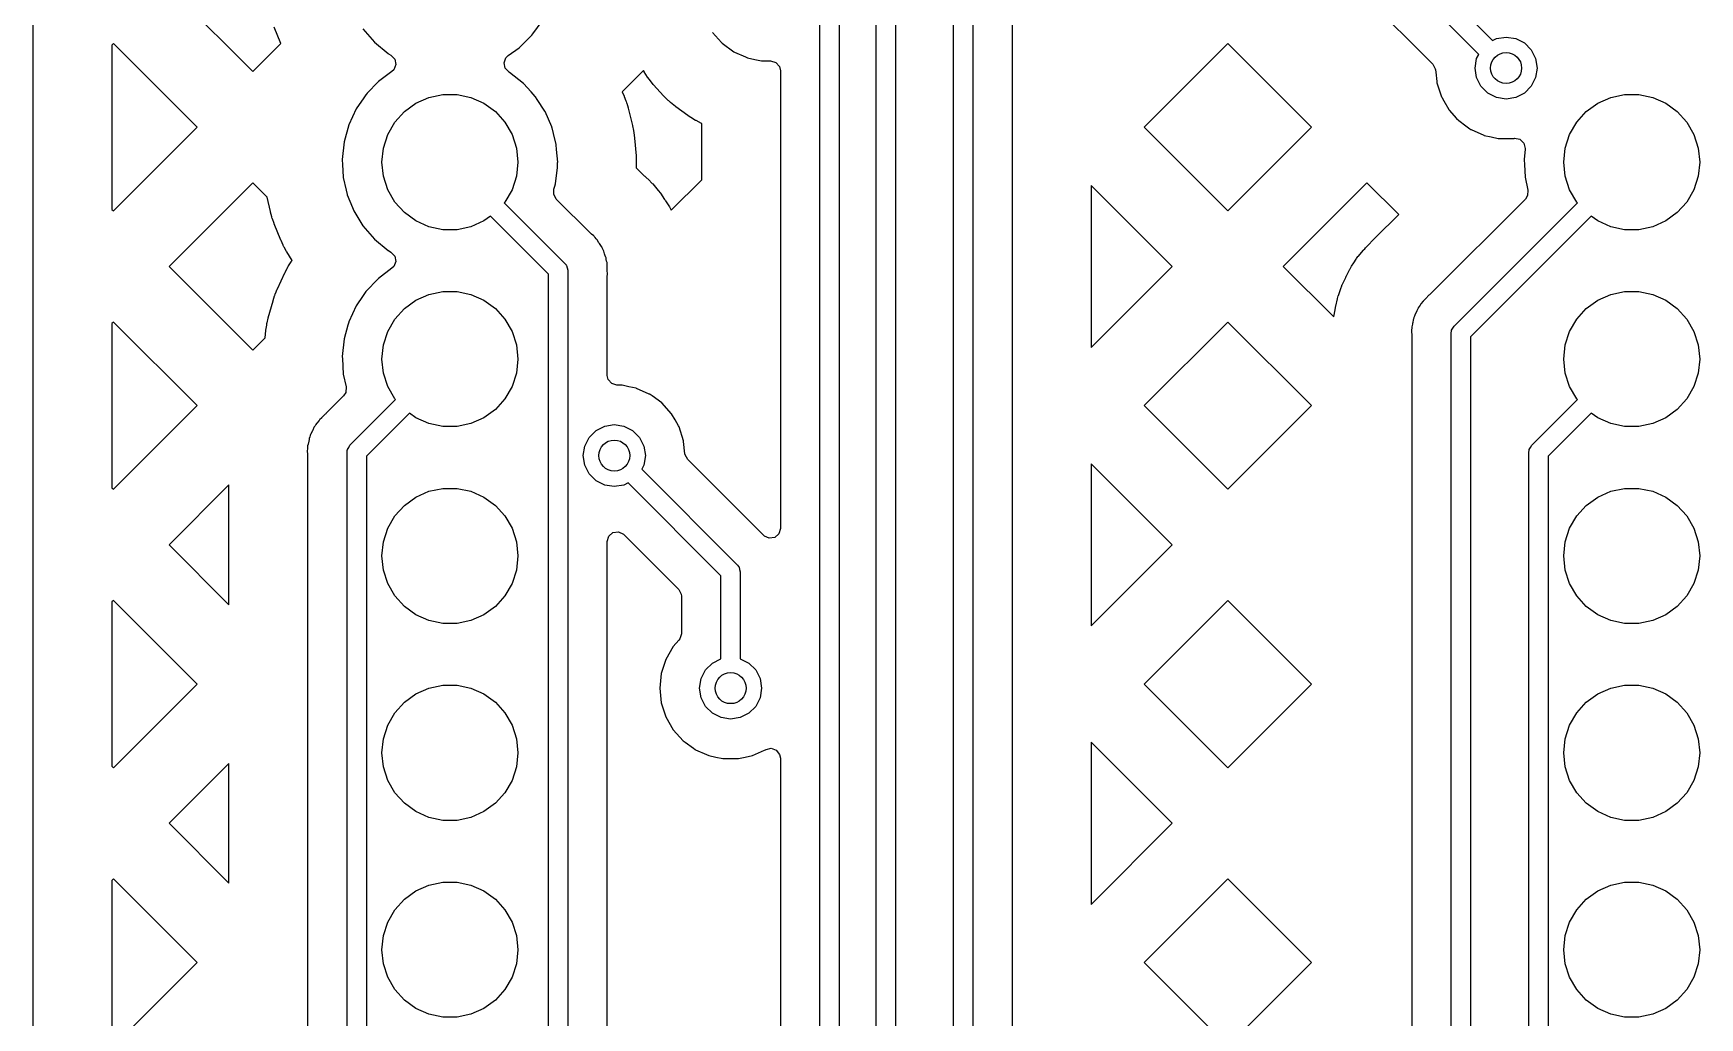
# Model space of a CAD drawing. Extents: x 124.3 to 210.2, y -114.7 to -26.3.
# Drawn here: x 124.51 to 146, y -53.25 to -40.55 of the extents above; entities that cross this region are included whole.
import ezdxf

# ---------------------------------------------------------------- set-up
doc = ezdxf.new("R2010")
doc.units = 0
doc.layers.add('BLACK', color=7, linetype='CONTINUOUS')

msp = doc.modelspace()

# ---------------------------------------------------------------- linework, layer by layer
at = {"layer": 'BLACK', "linetype": 'CONTINUOUS'}
for p, q in [((124.508, -110.36), (124.508, -30.6371)), ((136.375, -59.5), (136.375, -33.8797)), ((136.625, -33.8797), (136.625, -59.4482)), ((134.65, -60.775), (134.65, -34.152)), ((134.9, -34.2038), (134.9, -60.7232)), ((140.838, -38.1616), (143.323, -40.6466)), ((143.147, -40.8234), (140.698, -38.375)), ((140.525, -38.9204), (142.553, -40.9488)), ((137.133, -59.1854), (137.133, -39.2875)), ((126.259, -39.9675), (127.338, -41.0465)), ((130.949, -40.5589), (131.068, -40.3939)), ((135.375, -60.74), (135.375, -40.3797)), ((135.625, -40.3797), (135.625, -60.6882)), ((127.7, -40.682), (127.615, -40.471)), ((128.759, -40.4947), (128.908, -40.6668)), ((130.777, -40.7353), (130.938, -40.5746)), ((130.938, -40.5746), (130.949, -40.5589)), ((133.265, -40.5419), (133.382, -40.6714)), ((143.376, -40.6196), (143.5, -40.6)), ((143.5, -40.6), (143.624, -40.6196)), ((125.542, -40.6845), (125.522, -40.7036)), ((125.522, -40.7036), (125.522, -42.8235)), ((126.621, -41.7635), (125.542, -40.6845)), ((127.338, -41.0465), (127.701, -40.6834)), ((127.701, -40.6834), (127.7, -40.682)), ((128.908, -40.6668), (129.083, -40.8122)), ((129.083, -40.8122), (129.087, -40.8148)), ((129.087, -40.8148), (129.087, -40.8149)), ((129.087, -40.8149), (129.12, -40.834)), ((130.63, -40.8401), (130.773, -40.7383)), ((130.773, -40.7383), (130.777, -40.7353)), ((130.773, -40.7383), (130.773, -40.7383)), ((133.382, -40.6714), (133.389, -40.6789)), ((133.389, -40.6789), (133.543, -40.7911)), ((133.543, -40.7911), (133.549, -40.7938)), ((133.549, -40.7938), (133.549, -40.7938)), ((133.549, -40.7938), (133.69, -40.8563)), ((139.91, -40.6845), (138.831, -41.7635)), ((140.989, -41.7635), (139.91, -40.6845)), ((143.12, -40.8764), (143.147, -40.8234)), ((143.323, -40.6466), (143.376, -40.6196)), ((143.624, -40.6196), (143.735, -40.6764)), ((143.735, -40.6764), (143.824, -40.7649)), ((143.824, -40.7649), (143.88, -40.8764)), ((129.12, -40.834), (129.169, -40.8857)), ((129.155, -41.0212), (129.132, -41.0436)), ((129.182, -40.9555), (129.155, -41.0212)), ((129.169, -40.8857), (129.182, -40.9555)), ((130.578, -40.9331), (130.603, -40.8667)), ((130.592, -41.0025), (130.578, -40.9331)), ((130.64, -41.0509), (130.592, -41.0025)), ((130.603, -40.8667), (130.63, -40.8401)), ((132.377, -41.0335), (132.102, -41.3083)), ((132.383, -41.0439), (132.377, -41.0335)), ((133.69, -40.8563), (133.718, -40.8688)), ((133.718, -40.8688), (133.811, -40.8886)), ((133.811, -40.8886), (133.898, -40.9071)), ((133.898, -40.9071), (133.898, -40.9071)), ((133.898, -40.9071), (133.905, -40.9085)), ((133.905, -40.9085), (134.015, -40.9085)), ((134.015, -40.9085), (134.084, -40.9285)), ((134.084, -40.9285), (134.13, -40.9822)), ((134.13, -40.9822), (134.141, -41.0345)), ((134.141, -41.0345), (134.141, -46.9408)), ((142.553, -40.9488), (142.587, -41.0111)), ((142.587, -41.0111), (142.589, -41.0247)), ((142.589, -41.0247), (142.592, -41.0541)), ((143.1, -41), (143.12, -40.8764)), ((143.12, -41.1236), (143.1, -41)), ((143.88, -40.8764), (143.9, -41)), ((143.9, -41), (143.88, -41.1236)), ((128.954, -41.1786), (128.813, -41.3263)), ((128.957, -41.1749), (128.954, -41.1786)), ((129.132, -41.0436), (128.957, -41.1749)), ((130.64, -41.0513), (130.64, -41.0509)), ((130.642, -41.0523), (130.64, -41.0513)), ((130.642, -41.053), (130.642, -41.0523)), ((130.649, -41.0566), (130.642, -41.053)), ((130.828, -41.1977), (130.649, -41.0566)), ((130.928, -41.3083), (130.828, -41.1977)), ((132.386, -41.0496), (132.383, -41.0439)), ((132.43, -41.1165), (132.386, -41.0496)), ((132.433, -41.1219), (132.43, -41.1165)), ((132.449, -41.1432), (132.433, -41.1219)), ((132.453, -41.1484), (132.449, -41.1432)), ((132.503, -41.2104), (132.453, -41.1484)), ((132.507, -41.2154), (132.503, -41.2104)), ((132.635, -41.3574), (132.507, -41.2154)), ((142.592, -41.0541), (142.605, -41.1749)), ((142.605, -41.1749), (142.606, -41.1899)), ((142.606, -41.1899), (142.665, -41.3716)), ((143.176, -41.2351), (143.12, -41.1236)), ((143.265, -41.3236), (143.176, -41.2351)), ((143.824, -41.2351), (143.735, -41.3236)), ((143.88, -41.1236), (143.824, -41.2351)), ((128.77, -41.3844), (128.672, -41.5276)), ((128.797, -41.3438), (128.77, -41.3844)), ((128.8, -41.3395), (128.797, -41.3438)), ((128.797, -41.3438), (128.797, -41.3438)), ((128.813, -41.3263), (128.8, -41.3395)), ((129.294, -41.5628), (129.442, -41.4551)), ((129.442, -41.4551), (129.609, -41.3806)), ((129.609, -41.3806), (129.788, -41.3425)), ((129.788, -41.3425), (129.972, -41.3425)), ((129.972, -41.3425), (130.151, -41.3806)), ((130.151, -41.3806), (130.318, -41.4551)), ((130.318, -41.4551), (130.466, -41.5628)), ((130.981, -41.3662), (130.928, -41.3083)), ((130.984, -41.3705), (130.981, -41.3662)), ((131.005, -41.4041), (130.984, -41.3705)), ((130.984, -41.3705), (130.984, -41.3705)), ((131.105, -41.5574), (131.005, -41.4041)), ((132.102, -41.3083), (132.125, -41.3619)), ((132.125, -41.3619), (132.127, -41.3666)), ((132.127, -41.3666), (132.15, -41.4249)), ((132.15, -41.4249), (132.152, -41.4298)), ((132.152, -41.4298), (132.158, -41.4493)), ((132.158, -41.4493), (132.16, -41.4543)), ((132.16, -41.4543), (132.178, -41.5142)), ((132.64, -41.3621), (132.635, -41.3574)), ((132.696, -41.4185), (132.64, -41.3621)), ((132.701, -41.4231), (132.696, -41.4185)), ((132.72, -41.4407), (132.701, -41.4231)), ((132.726, -41.445), (132.72, -41.4407)), ((132.787, -41.4952), (132.726, -41.445)), ((142.665, -41.3716), (142.669, -41.3773)), ((142.669, -41.3773), (142.669, -41.3773)), ((142.669, -41.3773), (142.695, -41.4231)), ((142.695, -41.4231), (142.761, -41.5369)), ((143.376, -41.3804), (143.265, -41.3236)), ((143.5, -41.4), (143.376, -41.3804)), ((143.624, -41.3804), (143.5, -41.4)), ((143.735, -41.3236), (143.624, -41.3804)), ((144.534, -41.5628), (144.682, -41.4551)), ((144.682, -41.4551), (144.849, -41.3806)), ((144.849, -41.3806), (145.028, -41.3425)), ((145.028, -41.3425), (145.212, -41.3425)), ((145.212, -41.3425), (145.391, -41.3806)), ((145.391, -41.3806), (145.558, -41.4551)), ((145.558, -41.4551), (145.706, -41.5628)), ((128.672, -41.5276), (128.576, -41.7342)), ((129.171, -41.6989), (129.294, -41.5628)), ((130.466, -41.5628), (130.589, -41.6989)), ((131.107, -41.5621), (131.105, -41.5574)), ((131.193, -41.7605), (131.107, -41.5621)), ((131.107, -41.5621), (131.107, -41.5621)), ((132.178, -41.5142), (132.179, -41.5192)), ((132.179, -41.5192), (132.234, -41.74)), ((132.793, -41.4992), (132.787, -41.4952)), ((132.947, -41.6115), (132.793, -41.4992)), ((132.953, -41.6152), (132.947, -41.6115)), ((133.02, -41.6586), (132.953, -41.6152)), ((133.025, -41.6621), (133.02, -41.6586)), ((133.048, -41.6752), (133.025, -41.6621)), ((133.054, -41.6784), (133.048, -41.6752)), ((133.125, -41.7146), (133.054, -41.6784)), ((142.761, -41.5369), (142.765, -41.5418)), ((142.765, -41.5418), (142.765, -41.5419)), ((142.765, -41.5419), (142.862, -41.6492)), ((142.862, -41.6492), (142.889, -41.6789)), ((142.889, -41.6789), (142.981, -41.7455)), ((144.411, -41.6989), (144.534, -41.5628)), ((145.706, -41.5628), (145.829, -41.6989)), ((125.542, -42.8426), (126.621, -41.7635)), ((128.576, -41.7342), (128.515, -41.9536)), ((129.023, -42.0318), (129.079, -41.8576)), ((129.079, -41.8576), (129.171, -41.6989)), ((130.589, -41.6989), (130.681, -41.8576)), ((130.681, -41.8576), (130.737, -42.0318)), ((131.195, -41.7662), (131.193, -41.7605)), ((131.197, -41.7712), (131.195, -41.7662)), ((131.215, -41.8444), (131.197, -41.7712)), ((131.197, -41.7712), (131.197, -41.7712)), ((131.251, -41.9871), (131.215, -41.8444)), ((132.234, -41.74), (132.235, -41.7451)), ((132.235, -41.7451), (132.248, -41.8063)), ((132.248, -41.8063), (132.249, -41.8113)), ((132.249, -41.8113), (132.253, -41.8317)), ((132.253, -41.8317), (132.253, -41.8368)), ((132.253, -41.8368), (132.261, -41.8988)), ((132.261, -41.8988), (132.261, -41.904)), ((133.127, -41.7159), (133.125, -41.7146)), ((133.127, -42.4409), (133.127, -41.7159)), ((138.831, -41.7635), (139.91, -42.8426)), ((139.91, -42.8426), (140.989, -41.7635)), ((142.981, -41.7455), (143.033, -41.7838)), ((143.033, -41.7838), (143.043, -41.7911)), ((143.043, -41.7911), (143.049, -41.7938)), ((143.049, -41.7938), (143.049, -41.7938)), ((143.049, -41.7938), (143.211, -41.8659)), ((143.211, -41.8659), (143.218, -41.8688)), ((143.218, -41.8688), (143.306, -41.8875)), ((143.306, -41.8875), (143.398, -41.9071)), ((144.263, -42.0318), (144.319, -41.8576)), ((144.319, -41.8576), (144.411, -41.6989)), ((145.829, -41.6989), (145.921, -41.8576)), ((145.921, -41.8576), (145.977, -42.0318)), ((128.515, -41.9536), (128.491, -42.1801)), ((129.004, -42.214), (129.023, -42.0318)), ((130.737, -42.0318), (130.756, -42.214)), ((131.251, -41.9922), (131.251, -41.9871)), ((131.256, -42.0522), (131.251, -41.9922)), ((131.251, -41.9922), (131.251, -41.9922)), ((131.27, -42.214), (131.256, -42.0522)), ((132.261, -41.904), (132.28, -42.1309)), ((143.398, -41.9071), (143.398, -41.9071)), ((143.398, -41.9071), (143.405, -41.9085)), ((143.405, -41.9085), (143.595, -41.9085)), ((143.595, -41.9085), (143.602, -41.9071)), ((143.602, -41.9071), (143.607, -41.9066)), ((143.607, -41.9066), (143.677, -41.9194)), ((143.677, -41.9194), (143.728, -41.9679)), ((143.728, -41.9679), (143.746, -42.0367)), ((143.745, -42.0453), (143.731, -42.1801)), ((143.746, -42.0367), (143.745, -42.0453)), ((144.244, -42.214), (144.263, -42.0318)), ((145.977, -42.0318), (145.996, -42.214)), ((128.491, -42.1801), (128.491, -42.1852)), ((128.491, -42.1852), (128.491, -42.1852)), ((128.491, -42.1852), (128.495, -42.2443)), ((128.495, -42.2443), (128.504, -42.4074)), ((129.023, -42.3962), (129.004, -42.214)), ((130.756, -42.214), (130.737, -42.3962)), ((131.24, -42.4955), (131.267, -42.2852)), ((131.267, -42.2852), (131.268, -42.2819)), ((131.267, -42.2852), (131.267, -42.2852)), ((131.268, -42.2819), (131.269, -42.2411)), ((131.269, -42.2174), (131.27, -42.214)), ((131.269, -42.2411), (131.269, -42.2174)), ((131.269, -42.2174), (131.269, -42.2174)), ((132.28, -42.1309), (132.28, -42.1343)), ((132.28, -42.1343), (132.283, -42.1748)), ((132.283, -42.2388), (132.282, -42.2862)), ((132.282, -42.2862), (132.385, -42.3891)), ((132.283, -42.1748), (132.283, -42.1781)), ((132.283, -42.1781), (132.283, -42.1915)), ((132.283, -42.1915), (132.283, -42.1949)), ((132.283, -42.1949), (132.283, -42.2354)), ((132.283, -42.2354), (132.283, -42.2388)), ((143.731, -42.1801), (143.731, -42.1852)), ((143.731, -42.1852), (143.731, -42.1852)), ((143.731, -42.1852), (143.735, -42.2443)), ((143.735, -42.2443), (143.744, -42.4074)), ((144.263, -42.3962), (144.244, -42.214)), ((145.996, -42.214), (145.977, -42.3962)), ((127.338, -42.4805), (126.259, -43.5596)), ((127.523, -42.6657), (127.338, -42.4805)), ((128.504, -42.4074), (128.505, -42.4124)), ((128.505, -42.4124), (128.505, -42.4124)), ((128.505, -42.4124), (128.541, -42.5737)), ((129.079, -42.5704), (129.023, -42.3962)), ((130.737, -42.3962), (130.681, -42.5704)), ((131.221, -42.5647), (131.237, -42.5126)), ((131.237, -42.5126), (131.238, -42.5076)), ((131.237, -42.5126), (131.237, -42.5126)), ((131.238, -42.5076), (131.24, -42.4955)), ((132.385, -42.3891), (132.387, -42.3906)), ((132.387, -42.3906), (132.393, -42.3958)), ((132.393, -42.3958), (132.463, -42.4613)), ((132.463, -42.4613), (132.468, -42.4669)), ((132.468, -42.4669), (132.49, -42.49)), ((132.49, -42.49), (132.495, -42.4959)), ((132.495, -42.4959), (132.529, -42.5376)), ((132.529, -42.5376), (132.565, -42.5782)), ((132.734, -42.8347), (133.127, -42.4409)), ((139.193, -43.5596), (138.148, -42.5141)), ((138.148, -42.5141), (138.148, -44.6051)), ((141.706, -42.4805), (140.627, -43.5596)), ((142.115, -42.8893), (141.706, -42.4805)), ((143.744, -42.4074), (143.781, -42.5737)), ((144.319, -42.5704), (144.263, -42.3962)), ((145.977, -42.3962), (145.921, -42.5704)), ((127.565, -42.8525), (127.523, -42.6657)), ((128.541, -42.5737), (128.554, -42.6295)), ((128.554, -42.6295), (128.556, -42.6343)), ((128.556, -42.6343), (128.556, -42.6343)), ((128.556, -42.6343), (128.623, -42.7995)), ((129.171, -42.7291), (129.079, -42.5704)), ((129.294, -42.8652), (129.171, -42.7291)), ((130.589, -42.7291), (130.581, -42.7381)), ((130.581, -42.7381), (131.363, -43.5206)), ((130.681, -42.5704), (130.589, -42.7291)), ((131.218, -42.6281), (131.221, -42.5647)), ((131.252, -42.6904), (131.218, -42.6281)), ((131.698, -43.1357), (131.252, -42.6904)), ((132.565, -42.5782), (132.57, -42.5843)), ((132.57, -42.5843), (132.59, -42.6092)), ((132.59, -42.6092), (132.594, -42.6156)), ((132.594, -42.6156), (132.648, -42.6948)), ((132.648, -42.6948), (132.652, -42.7015)), ((132.652, -42.7015), (132.654, -42.7035)), ((132.654, -42.7035), (132.655, -42.7054)), ((132.655, -42.7054), (132.659, -42.7119)), ((132.659, -42.7119), (132.711, -42.7927)), ((143.748, -42.6905), (142.525, -43.9133)), ((142.829, -44.3286), (144.419, -42.7381)), ((143.777, -42.6445), (143.748, -42.6905)), ((143.781, -42.5737), (143.777, -42.6445)), ((144.411, -42.7291), (144.319, -42.5704)), ((144.419, -42.7381), (144.411, -42.7291)), ((145.829, -42.7291), (145.706, -42.8652)), ((145.921, -42.5704), (145.829, -42.7291)), ((125.522, -42.8235), (125.542, -42.8426)), ((127.566, -42.8575), (127.565, -42.8525)), ((127.582, -42.9178), (127.566, -42.8575)), ((127.584, -42.9227), (127.582, -42.9178)), ((127.59, -42.9424), (127.584, -42.9227)), ((127.592, -42.9474), (127.59, -42.9424)), ((127.613, -43.0062), (127.592, -42.9474)), ((128.623, -42.7995), (128.64, -42.8405)), ((128.64, -42.8405), (128.759, -43.0347)), ((129.442, -42.9729), (129.294, -42.8652)), ((129.609, -43.0474), (129.442, -42.9729)), ((130.318, -42.9729), (130.151, -43.0474)), ((130.402, -42.9123), (130.318, -42.9729)), ((131.15, -43.6608), (130.402, -42.9123)), ((132.711, -42.7927), (132.715, -42.7995)), ((132.715, -42.7995), (132.73, -42.8272)), ((132.73, -42.8272), (132.733, -42.8342)), ((132.733, -42.8342), (132.734, -42.8347)), ((141.816, -43.1882), (142.115, -42.8893)), ((144.598, -42.9123), (143.042, -44.4688)), ((144.682, -42.9729), (144.598, -42.9123)), ((144.849, -43.0474), (144.682, -42.9729)), ((145.558, -42.9729), (145.391, -43.0474)), ((145.706, -42.8652), (145.558, -42.9729)), ((127.615, -43.011), (127.613, -43.0062)), ((127.7, -43.222), (127.615, -43.011)), ((128.759, -43.0347), (128.908, -43.2068)), ((129.788, -43.0855), (129.609, -43.0474)), ((129.972, -43.0855), (129.788, -43.0855)), ((130.151, -43.0474), (129.972, -43.0855)), ((131.706, -43.1437), (131.698, -43.1357)), ((131.734, -43.1668), (131.706, -43.1437)), ((131.74, -43.1719), (131.734, -43.1668)), ((131.734, -43.1668), (131.734, -43.1668)), ((131.745, -43.1783), (131.74, -43.1719)), ((131.752, -43.1883), (131.745, -43.1783)), ((131.765, -43.2033), (131.752, -43.1883)), ((141.776, -43.2253), (141.816, -43.1882)), ((145.028, -43.0855), (144.849, -43.0474)), ((145.212, -43.0855), (145.028, -43.0855)), ((145.391, -43.0474), (145.212, -43.0855)), ((127.702, -43.2268), (127.7, -43.222)), ((127.728, -43.2836), (127.702, -43.2268)), ((127.73, -43.2883), (127.728, -43.2836)), ((127.74, -43.3067), (127.73, -43.2883)), ((127.742, -43.3113), (127.74, -43.3067)), ((127.773, -43.3659), (127.742, -43.3113)), ((127.775, -43.3703), (127.773, -43.3659)), ((127.844, -43.4822), (127.775, -43.3703)), ((128.908, -43.2068), (129.083, -43.3522)), ((129.083, -43.3522), (129.087, -43.3548)), ((129.087, -43.3548), (129.087, -43.3549)), ((129.087, -43.3549), (129.12, -43.374)), ((129.12, -43.374), (129.169, -43.4257)), ((131.78, -43.2176), (131.765, -43.2033)), ((131.802, -43.2557), (131.78, -43.2176)), ((131.809, -43.2656), (131.802, -43.2557)), ((131.835, -43.3014), (131.809, -43.2656)), ((131.837, -43.3088), (131.835, -43.3014)), ((131.842, -43.3202), (131.837, -43.3088)), ((131.851, -43.338), (131.842, -43.3202)), ((131.861, -43.3554), (131.851, -43.338)), ((131.863, -43.363), (131.861, -43.3554)), ((131.873, -43.3979), (131.863, -43.363)), ((131.863, -43.363), (131.863, -43.363)), ((131.877, -43.4091), (131.873, -43.3979)), ((141.595, -43.4272), (141.656, -43.3535)), ((141.656, -43.3535), (141.661, -43.3475)), ((141.661, -43.3475), (141.676, -43.3314)), ((141.676, -43.3314), (141.686, -43.3209)), ((141.686, -43.3209), (141.688, -43.318)), ((141.688, -43.318), (141.721, -43.2831)), ((141.721, -43.2831), (141.724, -43.2802)), ((141.724, -43.2802), (141.734, -43.2704)), ((141.734, -43.2704), (141.771, -43.2309)), ((141.771, -43.2309), (141.776, -43.2253)), ((126.259, -43.5596), (127.338, -44.6386)), ((127.754, -43.6361), (127.783, -43.5805)), ((127.783, -43.5805), (127.785, -43.5759)), ((127.785, -43.5759), (127.796, -43.558)), ((127.796, -43.558), (127.798, -43.5535)), ((127.798, -43.5535), (127.831, -43.5006)), ((127.831, -43.5006), (127.834, -43.4962)), ((127.834, -43.4962), (127.844, -43.4822)), ((129.132, -43.5836), (128.957, -43.7149)), ((129.155, -43.5612), (129.132, -43.5836)), ((129.182, -43.4955), (129.155, -43.5612)), ((129.169, -43.4257), (129.182, -43.4955)), ((131.363, -43.5206), (131.377, -43.5384)), ((131.377, -43.5384), (131.38, -43.5415)), ((131.38, -43.5415), (131.381, -43.5442)), ((131.381, -43.5442), (131.385, -43.5494)), ((131.385, -43.5494), (131.391, -43.5795)), ((131.391, -43.5795), (131.4, -43.609)), ((131.4, -43.609), (131.4, -61.5432)), ((131.891, -43.4428), (131.877, -43.4091)), ((131.893, -43.4502), (131.891, -43.4428)), ((131.891, -43.4428), (131.891, -43.4428)), ((131.895, -43.459), (131.893, -43.4502)), ((131.896, -43.4703), (131.895, -43.459)), ((131.9, -43.4897), (131.896, -43.4703)), ((131.903, -43.5006), (131.9, -43.4897)), ((131.906, -43.5091), (131.903, -43.5006)), ((131.906, -43.517), (131.906, -43.5091)), ((131.907, -43.5533), (131.906, -43.517)), ((131.908, -43.5652), (131.907, -43.5533)), ((131.908, -43.5691), (131.908, -43.5652)), ((131.908, -43.597), (131.908, -43.5691)), ((131.909, -43.601), (131.908, -43.597)), ((131.911, -43.6691), (131.909, -43.601)), ((138.148, -44.6051), (139.193, -43.5596)), ((140.627, -43.5596), (141.278, -44.2109)), ((141.44, -43.6821), (141.484, -43.5968)), ((141.484, -43.5968), (141.487, -43.5899)), ((141.487, -43.5899), (141.503, -43.5627)), ((141.503, -43.5627), (141.508, -43.556)), ((141.508, -43.556), (141.538, -43.5113)), ((141.538, -43.5113), (141.567, -43.4656)), ((141.567, -43.4656), (141.572, -43.459)), ((141.572, -43.459), (141.59, -43.4335)), ((141.59, -43.4335), (141.595, -43.4272)), ((127.656, -43.8473), (127.752, -43.6407)), ((127.752, -43.6407), (127.754, -43.6361)), ((128.925, -43.7488), (128.827, -43.8512)), ((128.957, -43.7149), (128.925, -43.7488)), ((131.15, -61.595), (131.15, -43.6608)), ((131.908, -43.6878), (131.909, -43.6766)), ((131.908, -44.9655), (131.908, -43.6878)), ((131.909, -43.6766), (131.911, -43.6691)), ((141.356, -43.8826), (141.373, -43.8312)), ((141.373, -43.8312), (141.376, -43.8237)), ((141.376, -43.8237), (141.387, -43.7944)), ((141.387, -43.7944), (141.39, -43.7871)), ((141.39, -43.7871), (141.431, -43.7005)), ((141.431, -43.7005), (141.435, -43.6934)), ((141.435, -43.6934), (141.436, -43.6914)), ((141.436, -43.6914), (141.437, -43.6893)), ((141.437, -43.6893), (141.44, -43.6821)), ((127.538, -44.2226), (127.599, -44.0032)), ((127.599, -44.0032), (127.6, -43.9983)), ((127.6, -43.9983), (127.619, -43.9388)), ((127.619, -43.9388), (127.621, -43.9339)), ((127.621, -43.9339), (127.628, -43.9146)), ((127.628, -43.9146), (127.63, -43.9097)), ((127.63, -43.9097), (127.654, -43.852)), ((127.654, -43.852), (127.656, -43.8473)), ((128.763, -43.9335), (128.672, -44.0676)), ((128.797, -43.8838), (128.763, -43.9335)), ((128.8, -43.8795), (128.797, -43.8838)), ((128.797, -43.8838), (128.797, -43.8838)), ((128.827, -43.8512), (128.8, -43.8795)), ((129.294, -44.1028), (129.442, -43.9951)), ((129.442, -43.9951), (129.609, -43.9206)), ((129.609, -43.9206), (129.788, -43.8825)), ((129.788, -43.8825), (129.972, -43.8825)), ((129.972, -43.8825), (130.151, -43.9206)), ((130.151, -43.9206), (130.318, -43.9951)), ((130.318, -43.9951), (130.466, -44.1028)), ((141.304, -44.0724), (141.325, -43.979)), ((141.325, -43.979), (141.327, -43.9714)), ((141.327, -43.9714), (141.335, -43.941)), ((141.335, -43.941), (141.338, -43.9335)), ((141.338, -43.9335), (141.356, -43.8826)), ((142.397, -44.0486), (142.391, -44.0594)), ((142.4, -44.0417), (142.397, -44.0486)), ((142.397, -44.0486), (142.397, -44.0486)), ((142.431, -44.0094), (142.4, -44.0417)), ((142.438, -44.0004), (142.431, -44.0094)), ((142.441, -43.9972), (142.438, -44.0004)), ((142.461, -43.9775), (142.441, -43.9972)), ((142.463, -43.9747), (142.461, -43.9775)), ((142.505, -43.9308), (142.463, -43.9747)), ((142.51, -43.925), (142.505, -43.9308)), ((142.516, -43.9209), (142.51, -43.925)), ((142.525, -43.9133), (142.516, -43.9209)), ((144.534, -44.1028), (144.682, -43.9951)), ((144.682, -43.9951), (144.849, -43.9206)), ((144.849, -43.9206), (145.028, -43.8825)), ((145.028, -43.8825), (145.212, -43.8825)), ((145.212, -43.8825), (145.391, -43.9206)), ((145.391, -43.9206), (145.558, -43.9951)), ((145.558, -43.9951), (145.706, -44.1028)), ((127.522, -44.2885), (127.537, -44.2277)), ((127.537, -44.2277), (127.538, -44.2226)), ((128.672, -44.0676), (128.576, -44.2742)), ((129.079, -44.3976), (129.171, -44.2389)), ((129.171, -44.2389), (129.294, -44.1028)), ((130.466, -44.1028), (130.589, -44.2389)), ((130.589, -44.2389), (130.681, -44.3976)), ((141.278, -44.2109), (141.28, -44.1944)), ((141.28, -44.1944), (141.282, -44.1865)), ((141.282, -44.1865), (141.3, -44.0925)), ((141.3, -44.0925), (141.301, -44.0848)), ((141.301, -44.0848), (141.302, -44.0825)), ((141.302, -44.0802), (141.304, -44.0724)), ((141.302, -44.0825), (141.302, -44.0802)), ((142.303, -44.2467), (142.297, -44.2825)), ((142.304, -44.2389), (142.303, -44.2467)), ((142.303, -44.2467), (142.303, -44.2467)), ((142.312, -44.2203), (142.304, -44.2389)), ((142.318, -44.2016), (142.312, -44.2203)), ((142.321, -44.1896), (142.318, -44.2016)), ((142.323, -44.1819), (142.321, -44.1896)), ((142.321, -44.1896), (142.321, -44.1896)), ((142.345, -44.1432), (142.323, -44.1819)), ((142.35, -44.1325), (142.345, -44.1432)), ((142.364, -44.0992), (142.35, -44.1325)), ((142.367, -44.092), (142.364, -44.0992)), ((142.364, -44.0992), (142.364, -44.0992)), ((142.38, -44.076), (142.367, -44.092)), ((142.391, -44.0594), (142.38, -44.076)), ((144.319, -44.3976), (144.411, -44.2389)), ((144.411, -44.2389), (144.534, -44.1028)), ((145.706, -44.1028), (145.829, -44.2389)), ((145.829, -44.2389), (145.921, -44.3976)), ((125.542, -44.2766), (125.522, -44.2957)), ((125.522, -44.2957), (125.522, -46.4156)), ((126.621, -45.3556), (125.542, -44.2766)), ((127.338, -44.6386), (127.497, -44.4795)), ((127.497, -44.4795), (127.507, -44.3859)), ((127.507, -44.3807), (127.517, -44.3189)), ((127.507, -44.3859), (127.507, -44.3807)), ((127.517, -44.3189), (127.518, -44.3138)), ((127.518, -44.3138), (127.521, -44.2935)), ((127.521, -44.2935), (127.522, -44.2885)), ((128.564, -44.3189), (128.515, -44.4936)), ((128.575, -44.2792), (128.564, -44.3189)), ((128.576, -44.2742), (128.575, -44.2792)), ((128.575, -44.2792), (128.575, -44.2792)), ((129.023, -44.5718), (129.079, -44.3976)), ((130.681, -44.3976), (130.737, -44.5718)), ((139.91, -44.2766), (138.831, -45.3556)), ((140.989, -45.3556), (139.91, -44.2766)), ((142.282, -44.3769), (142.279, -44.3969)), ((142.279, -44.3969), (142.28, -44.4048)), ((142.28, -44.4048), (142.283, -44.441)), ((142.284, -44.3572), (142.282, -44.3769)), ((142.283, -44.441), (142.284, -44.4528)), ((142.292, -44.3055), (142.284, -44.337)), ((142.284, -44.337), (142.284, -44.3572)), ((142.284, -44.4528), (142.284, -62.5155)), ((142.294, -44.2941), (142.292, -44.3055)), ((142.297, -44.2825), (142.294, -44.2941)), ((142.792, -44.417), (142.795, -44.395)), ((142.792, -66.4112), (142.792, -44.417)), ((142.795, -44.3904), (142.796, -44.3879)), ((142.795, -44.395), (142.795, -44.3904)), ((142.796, -44.3879), (142.797, -44.3815)), ((142.797, -44.3815), (142.814, -44.3556)), ((142.814, -44.3556), (142.829, -44.3286)), ((143.042, -44.4688), (143.042, -66.463)), ((144.263, -44.5718), (144.319, -44.3976)), ((145.921, -44.3976), (145.977, -44.5718)), ((128.515, -44.4936), (128.491, -44.7201)), ((129.004, -44.754), (129.023, -44.5718)), ((130.737, -44.5718), (130.756, -44.754)), ((144.244, -44.754), (144.263, -44.5718)), ((145.977, -44.5718), (145.996, -44.754)), ((128.491, -44.7201), (128.491, -44.7252)), ((128.491, -44.7252), (128.491, -44.7252)), ((128.491, -44.7252), (128.493, -44.7489)), ((128.493, -44.7489), (128.504, -44.9474)), ((129.023, -44.9362), (129.004, -44.754)), ((130.756, -44.754), (130.737, -44.9362)), ((144.263, -44.9362), (144.244, -44.754)), ((145.996, -44.754), (145.977, -44.9362)), ((128.504, -44.9474), (128.541, -45.1137)), ((128.541, -45.1137), (128.537, -45.1845)), ((129.079, -45.1104), (129.023, -44.9362)), ((129.171, -45.2691), (129.079, -45.1104)), ((130.681, -45.1104), (130.589, -45.2691)), ((130.737, -44.9362), (130.681, -45.1104)), ((131.92, -45.0178), (131.908, -44.9655)), ((131.966, -45.0715), (131.92, -45.0178)), ((132.034, -45.0915), (131.966, -45.0715)), ((132.095, -45.0915), (132.034, -45.0915)), ((132.102, -45.0929), (132.095, -45.0915)), ((132.189, -45.1114), (132.102, -45.0929)), ((132.102, -45.0929), (132.102, -45.0929)), ((132.282, -45.1312), (132.189, -45.1114)), ((144.319, -45.1104), (144.263, -44.9362)), ((144.411, -45.2691), (144.319, -45.1104)), ((145.921, -45.1104), (145.829, -45.2691)), ((145.977, -44.9362), (145.921, -45.1104)), ((128.508, -45.2305), (128.286, -45.4516)), ((128.537, -45.1845), (128.508, -45.2305)), ((128.59, -45.8669), (129.179, -45.2781)), ((129.179, -45.2781), (129.171, -45.2691)), ((130.589, -45.2691), (130.466, -45.4052)), ((132.288, -45.1339), (132.282, -45.1312)), ((132.451, -45.2062), (132.288, -45.1339)), ((132.288, -45.1339), (132.288, -45.1339)), ((132.457, -45.2089), (132.451, -45.2062)), ((132.451, -45.2062), (132.451, -45.2062)), ((132.462, -45.2128), (132.457, -45.2089)), ((132.486, -45.2305), (132.462, -45.2128)), ((132.462, -45.2128), (132.462, -45.2128)), ((132.611, -45.3211), (132.486, -45.2305)), ((132.739, -45.4631), (132.611, -45.3211)), ((143.83, -45.8669), (144.419, -45.2781)), ((144.419, -45.2781), (144.411, -45.2691)), ((145.829, -45.2691), (145.706, -45.4052)), ((126.041, -45.9352), (126.621, -45.3556)), ((128.192, -45.5477), (128.162, -45.58)), ((128.2, -45.5387), (128.192, -45.5477)), ((128.203, -45.5355), (128.2, -45.5387)), ((128.222, -45.5158), (128.203, -45.5355)), ((128.225, -45.513), (128.222, -45.5158)), ((128.266, -45.4691), (128.225, -45.513)), ((128.272, -45.4633), (128.266, -45.4691)), ((128.278, -45.4592), (128.272, -45.4633)), ((128.286, -45.4516), (128.278, -45.4592)), ((129.358, -45.4523), (128.804, -46.0071)), ((129.442, -45.5129), (129.358, -45.4523)), ((129.609, -45.5874), (129.442, -45.5129)), ((130.318, -45.5129), (130.151, -45.5874)), ((130.466, -45.4052), (130.318, -45.5129)), ((132.783, -45.5387), (132.739, -45.4631)), ((132.826, -45.6143), (132.783, -45.5387)), ((138.831, -45.3556), (139.91, -46.4347)), ((139.91, -46.4347), (140.989, -45.3556)), ((144.598, -45.4523), (144.044, -46.0071)), ((144.682, -45.5129), (144.598, -45.4523)), ((144.849, -45.5874), (144.682, -45.5129)), ((145.558, -45.5129), (145.391, -45.5874)), ((145.706, -45.4052), (145.558, -45.5129)), ((128.074, -45.7586), (128.066, -45.7772)), ((128.08, -45.7399), (128.074, -45.7586)), ((128.083, -45.7279), (128.08, -45.7399)), ((128.085, -45.7202), (128.083, -45.7279)), ((128.083, -45.7279), (128.083, -45.7279)), ((128.106, -45.6815), (128.085, -45.7202)), ((128.112, -45.6708), (128.106, -45.6815)), ((128.126, -45.6375), (128.112, -45.6708)), ((128.129, -45.6303), (128.126, -45.6375)), ((128.126, -45.6375), (128.126, -45.6375)), ((128.142, -45.6143), (128.129, -45.6303)), ((128.152, -45.5977), (128.142, -45.6143)), ((128.158, -45.5869), (128.152, -45.5977)), ((128.162, -45.58), (128.158, -45.5869)), ((128.158, -45.5869), (128.158, -45.5869)), ((129.788, -45.6255), (129.609, -45.5874)), ((129.972, -45.6255), (129.788, -45.6255)), ((130.151, -45.5874), (129.972, -45.6255)), ((131.62, -45.8764), (131.676, -45.7649)), ((131.676, -45.7649), (131.765, -45.6764)), ((131.765, -45.6764), (131.876, -45.6196)), ((131.876, -45.6196), (132, -45.6)), ((132, -45.6), (132.124, -45.6196)), ((132.124, -45.6196), (132.235, -45.6764)), ((132.235, -45.6764), (132.324, -45.7649)), ((132.324, -45.7649), (132.38, -45.8764)), ((132.835, -45.6284), (132.826, -45.6143)), ((132.894, -45.8101), (132.835, -45.6284)), ((145.028, -45.6255), (144.849, -45.5874)), ((145.212, -45.6255), (145.028, -45.6255)), ((145.391, -45.5874), (145.212, -45.6255)), ((125.542, -46.4347), (126.041, -45.9352)), ((128.044, -45.9152), (128.04, -45.9352)), ((128.04, -45.9352), (128.041, -45.9431)), ((128.041, -45.9431), (128.045, -45.9793)), ((128.045, -45.8955), (128.044, -45.9152)), ((128.051, -45.8544), (128.045, -45.8753)), ((128.045, -45.8753), (128.045, -45.8955)), ((128.045, -45.9793), (128.045, -45.9911)), ((128.056, -45.8324), (128.051, -45.8544)), ((128.059, -45.8208), (128.056, -45.8324)), ((128.064, -45.785), (128.059, -45.8208)), ((128.066, -45.7772), (128.064, -45.785)), ((128.064, -45.785), (128.064, -45.785)), ((128.554, -45.9553), (128.557, -45.9333)), ((128.554, -61.1787), (128.554, -45.9553)), ((128.557, -45.9287), (128.558, -45.9262)), ((128.557, -45.9333), (128.557, -45.9287)), ((128.558, -45.9262), (128.559, -45.9198)), ((128.559, -45.9198), (128.576, -45.8939)), ((128.576, -45.8939), (128.59, -45.8669)), ((131.6, -46), (131.62, -45.8764)), ((132.38, -45.8764), (132.4, -46)), ((132.894, -45.8166), (132.894, -45.8101)), ((132.911, -45.9753), (132.894, -45.8166)), ((132.894, -45.8166), (132.894, -45.8166)), ((132.913, -45.9889), (132.911, -45.9753)), ((143.794, -45.9553), (143.797, -45.9333)), ((143.794, -59.28), (143.794, -45.9553)), ((143.797, -45.9287), (143.798, -45.9262)), ((143.797, -45.9333), (143.797, -45.9287)), ((143.798, -45.9262), (143.799, -45.9198)), ((143.799, -45.9198), (143.816, -45.8939)), ((143.816, -45.8939), (143.83, -45.8669)), ((128.045, -45.9911), (128.045, -61.0999)), ((128.804, -46.0071), (128.804, -61.1269)), ((131.62, -46.1236), (131.6, -46)), ((131.676, -46.2351), (131.62, -46.1236)), ((132.38, -46.1236), (132.353, -46.1766)), ((132.353, -46.1766), (133.588, -47.4116)), ((132.4, -46), (132.38, -46.1236)), ((132.947, -46.0512), (132.913, -45.9889)), ((133.923, -47.0267), (132.947, -46.0512)), ((139.193, -47.1517), (138.148, -46.1062)), ((138.148, -46.1062), (138.148, -48.1972)), ((144.044, -46.0071), (144.044, -58.9782)), ((127.031, -46.3791), (126.259, -47.1517)), ((127.031, -47.9243), (127.031, -46.3791)), ((131.765, -46.3236), (131.676, -46.2351)), ((131.876, -46.3804), (131.765, -46.3236)), ((132, -46.4), (131.876, -46.3804)), ((132.124, -46.3804), (132, -46.4)), ((132.177, -46.3534), (132.124, -46.3804)), ((133.375, -47.5518), (132.177, -46.3534)), ((125.522, -46.4156), (125.542, -46.4347)), ((129.294, -46.6428), (129.442, -46.5351)), ((129.442, -46.5351), (129.609, -46.4606)), ((129.609, -46.4606), (129.788, -46.4225)), ((129.788, -46.4225), (129.972, -46.4225)), ((129.972, -46.4225), (130.151, -46.4606)), ((130.151, -46.4606), (130.318, -46.5351)), ((130.318, -46.5351), (130.466, -46.6428)), ((144.534, -46.6428), (144.682, -46.5351)), ((144.682, -46.5351), (144.849, -46.4606)), ((144.849, -46.4606), (145.028, -46.4225)), ((145.028, -46.4225), (145.212, -46.4225)), ((145.212, -46.4225), (145.391, -46.4606)), ((145.391, -46.4606), (145.558, -46.5351)), ((145.558, -46.5351), (145.706, -46.6428)), ((129.079, -46.9376), (129.171, -46.7789)), ((129.171, -46.7789), (129.294, -46.6428)), ((130.466, -46.6428), (130.589, -46.7789)), ((130.589, -46.7789), (130.681, -46.9376)), ((144.319, -46.9376), (144.411, -46.7789)), ((144.411, -46.7789), (144.534, -46.6428)), ((145.706, -46.6428), (145.829, -46.7789)), ((145.829, -46.7789), (145.921, -46.9376)), ((129.023, -47.1118), (129.079, -46.9376)), ((130.681, -46.9376), (130.737, -47.1118)), ((131.908, -47.1086), (131.929, -47.0405)), ((131.929, -47.0405), (131.982, -46.994)), ((131.982, -46.994), (132.052, -46.9839)), ((132.052, -46.9839), (132.117, -47.0134)), ((132.117, -47.0134), (132.124, -47.0195)), ((132.124, -47.0195), (132.83, -47.7255)), ((133.931, -47.0347), (133.923, -47.0267)), ((133.935, -47.0378), (133.931, -47.0347)), ((133.998, -47.0655), (133.935, -47.0378)), ((134.068, -47.0554), (133.998, -47.0655)), ((134.121, -47.0089), (134.068, -47.0554)), ((134.141, -46.9408), (134.121, -47.0089)), ((144.263, -47.1118), (144.319, -46.9376)), ((145.921, -46.9376), (145.977, -47.1118)), ((126.259, -47.1517), (127.031, -47.9243)), ((129.004, -47.294), (129.023, -47.1118)), ((130.737, -47.1118), (130.756, -47.294)), ((131.908, -61.2804), (131.908, -47.1086)), ((138.148, -48.1972), (139.193, -47.1517)), ((144.244, -47.294), (144.263, -47.1118)), ((145.977, -47.1118), (145.996, -47.294)), ((129.023, -47.4762), (129.004, -47.294)), ((129.079, -47.6504), (129.023, -47.4762)), ((130.737, -47.4762), (130.681, -47.6504)), ((130.756, -47.294), (130.737, -47.4762)), ((133.588, -47.4116), (133.602, -47.4294)), ((133.602, -47.4294), (133.605, -47.4325)), ((133.605, -47.4325), (133.606, -47.4352)), ((133.606, -47.4352), (133.61, -47.4404)), ((133.61, -47.4404), (133.616, -47.4705)), ((133.616, -47.4705), (133.625, -47.5)), ((144.263, -47.4762), (144.244, -47.294)), ((144.319, -47.6504), (144.263, -47.4762)), ((145.977, -47.4762), (145.921, -47.6504)), ((145.996, -47.294), (145.977, -47.4762)), ((129.171, -47.8091), (129.079, -47.6504)), ((130.681, -47.6504), (130.589, -47.8091)), ((133.375, -48.6203), (133.375, -47.5518)), ((133.625, -47.5), (133.625, -48.6203)), ((144.411, -47.8091), (144.319, -47.6504)), ((145.921, -47.6504), (145.829, -47.8091)), ((125.542, -47.8687), (125.522, -47.8878)), ((125.522, -47.8878), (125.522, -50.0077)), ((126.621, -48.9477), (125.542, -47.8687)), ((129.294, -47.9452), (129.171, -47.8091)), ((130.589, -47.8091), (130.466, -47.9452)), ((132.83, -47.7255), (132.864, -47.7878)), ((132.864, -47.7878), (132.867, -47.8146)), ((132.867, -47.8146), (132.867, -48.2975)), ((139.91, -47.8687), (138.831, -48.9477)), ((140.989, -48.9477), (139.91, -47.8687)), ((144.534, -47.9452), (144.411, -47.8091)), ((145.829, -47.8091), (145.706, -47.9452)), ((129.442, -48.0529), (129.294, -47.9452)), ((129.609, -48.1274), (129.442, -48.0529)), ((129.788, -48.1655), (129.609, -48.1274)), ((130.151, -48.1274), (129.972, -48.1655)), ((130.318, -48.0529), (130.151, -48.1274)), ((130.466, -47.9452), (130.318, -48.0529)), ((144.682, -48.0529), (144.534, -47.9452)), ((144.849, -48.1274), (144.682, -48.0529)), ((145.028, -48.1655), (144.849, -48.1274)), ((145.391, -48.1274), (145.212, -48.1655)), ((145.558, -48.0529), (145.391, -48.1274)), ((145.706, -47.9452), (145.558, -48.0529)), ((129.972, -48.1655), (129.788, -48.1655)), ((132.867, -48.2975), (132.846, -48.3656)), ((145.212, -48.1655), (145.028, -48.1655)), ((132.761, -48.4631), (132.665, -48.6284)), ((132.834, -48.3818), (132.761, -48.4631)), ((132.846, -48.3656), (132.834, -48.3818)), ((132.665, -48.6284), (132.606, -48.8101)), ((133.12, -48.8764), (133.176, -48.7649)), ((133.176, -48.7649), (133.265, -48.6764)), ((133.265, -48.6764), (133.375, -48.6203)), ((133.625, -48.6203), (133.735, -48.6764)), ((133.735, -48.6764), (133.824, -48.7649)), ((133.824, -48.7649), (133.88, -48.8764)), ((125.542, -50.0268), (126.621, -48.9477)), ((129.609, -49.0006), (129.788, -48.9625)), ((129.788, -48.9625), (129.972, -48.9625)), ((129.972, -48.9625), (130.151, -49.0006)), ((132.606, -48.8101), (132.586, -49)), ((133.1, -49), (133.12, -48.8764)), ((133.88, -48.8764), (133.9, -49)), ((138.831, -48.9477), (139.91, -50.0268)), ((139.91, -50.0268), (140.989, -48.9477)), ((144.849, -49.0006), (145.028, -48.9625)), ((145.028, -48.9625), (145.212, -48.9625)), ((145.212, -48.9625), (145.391, -49.0006)), ((129.171, -49.3189), (129.294, -49.1828)), ((129.294, -49.1828), (129.442, -49.0751)), ((129.442, -49.0751), (129.609, -49.0006)), ((130.151, -49.0006), (130.318, -49.0751)), ((130.318, -49.0751), (130.466, -49.1828)), ((130.466, -49.1828), (130.589, -49.3189)), ((132.586, -49), (132.606, -49.1899)), ((132.606, -49.1899), (132.665, -49.3716)), ((133.12, -49.1236), (133.1, -49)), ((133.176, -49.2351), (133.12, -49.1236)), ((133.88, -49.1236), (133.824, -49.2351)), ((133.9, -49), (133.88, -49.1236)), ((144.411, -49.3189), (144.534, -49.1828)), ((144.534, -49.1828), (144.682, -49.0751)), ((144.682, -49.0751), (144.849, -49.0006)), ((145.391, -49.0006), (145.558, -49.0751)), ((145.558, -49.0751), (145.706, -49.1828)), ((145.706, -49.1828), (145.829, -49.3189)), ((129.079, -49.4776), (129.171, -49.3189)), ((130.589, -49.3189), (130.681, -49.4776)), ((132.665, -49.3716), (132.761, -49.5369)), ((133.265, -49.3236), (133.176, -49.2351)), ((133.376, -49.3804), (133.265, -49.3236)), ((133.5, -49.4), (133.376, -49.3804)), ((133.624, -49.3804), (133.5, -49.4)), ((133.735, -49.3236), (133.624, -49.3804)), ((133.824, -49.2351), (133.735, -49.3236)), ((144.319, -49.4776), (144.411, -49.3189)), ((145.829, -49.3189), (145.921, -49.4776)), ((129.023, -49.6518), (129.079, -49.4776)), ((130.681, -49.4776), (130.737, -49.6518)), ((132.761, -49.5369), (132.889, -49.6789)), ((144.263, -49.6518), (144.319, -49.4776)), ((145.921, -49.4776), (145.977, -49.6518)), ((129.004, -49.834), (129.023, -49.6518)), ((129.023, -50.0162), (129.004, -49.834)), ((130.737, -49.6518), (130.756, -49.834)), ((130.756, -49.834), (130.737, -50.0162)), ((132.889, -49.6789), (132.915, -49.6983)), ((132.915, -49.6983), (133.022, -49.776)), ((133.022, -49.776), (133.043, -49.7911)), ((133.043, -49.7911), (133.049, -49.7938)), ((133.049, -49.7938), (133.049, -49.7938)), ((133.049, -49.7938), (133.187, -49.8551)), ((133.782, -49.8688), (133.938, -49.7993)), ((133.938, -49.7993), (133.951, -49.7938)), ((133.951, -49.7938), (133.957, -49.7911)), ((133.951, -49.7938), (133.951, -49.7938)), ((133.957, -49.7917), (134.021, -49.776)), ((133.957, -49.7911), (133.957, -49.7917)), ((134.021, -49.776), (134.089, -49.7993)), ((134.089, -49.7993), (134.132, -49.8551)), ((139.193, -50.7438), (138.148, -49.6983)), ((138.148, -49.6983), (138.148, -51.7893)), ((144.244, -49.834), (144.263, -49.6518)), ((144.263, -50.0162), (144.244, -49.834)), ((145.977, -49.6518), (145.996, -49.834)), ((145.996, -49.834), (145.977, -50.0162)), ((125.522, -50.0077), (125.542, -50.0268)), ((127.031, -49.9712), (126.259, -50.7438)), ((127.031, -51.5164), (127.031, -49.9712)), ((129.079, -50.1904), (129.023, -50.0162)), ((130.737, -50.0162), (130.681, -50.1904)), ((133.187, -49.8551), (133.218, -49.8688)), ((133.218, -49.8688), (133.311, -49.8886)), ((133.311, -49.8886), (133.398, -49.9071)), ((133.398, -49.9071), (133.398, -49.9071)), ((133.398, -49.9071), (133.405, -49.9085)), ((133.405, -49.9085), (133.595, -49.9085)), ((133.595, -49.9085), (133.602, -49.9071)), ((133.602, -49.9071), (133.689, -49.8886)), ((133.602, -49.9071), (133.602, -49.9071)), ((133.689, -49.8886), (133.782, -49.8688)), ((134.132, -49.8551), (134.141, -49.9019)), ((134.141, -49.9019), (134.141, -60.6962)), ((144.319, -50.1904), (144.263, -50.0162)), ((145.977, -50.0162), (145.921, -50.1904)), ((129.171, -50.3491), (129.079, -50.1904)), ((130.681, -50.1904), (130.589, -50.3491)), ((144.411, -50.3491), (144.319, -50.1904)), ((145.921, -50.1904), (145.829, -50.3491)), ((129.294, -50.4852), (129.171, -50.3491)), ((129.442, -50.5929), (129.294, -50.4852)), ((130.466, -50.4852), (130.318, -50.5929)), ((130.589, -50.3491), (130.466, -50.4852)), ((144.534, -50.4852), (144.411, -50.3491)), ((144.682, -50.5929), (144.534, -50.4852)), ((145.706, -50.4852), (145.558, -50.5929)), ((145.829, -50.3491), (145.706, -50.4852)), ((129.609, -50.6674), (129.442, -50.5929)), ((129.788, -50.7055), (129.609, -50.6674)), ((129.972, -50.7055), (129.788, -50.7055)), ((130.151, -50.6674), (129.972, -50.7055)), ((130.318, -50.5929), (130.151, -50.6674)), ((144.849, -50.6674), (144.682, -50.5929)), ((145.028, -50.7055), (144.849, -50.6674)), ((145.212, -50.7055), (145.028, -50.7055)), ((145.391, -50.6674), (145.212, -50.7055)), ((145.558, -50.5929), (145.391, -50.6674)), ((126.259, -50.7438), (127.031, -51.5164)), ((138.148, -51.7893), (139.193, -50.7438)), ((125.542, -51.4608), (125.522, -51.4799)), ((125.522, -51.4799), (125.522, -53.5998)), ((126.621, -52.5398), (125.542, -51.4608)), ((129.442, -51.6151), (129.609, -51.5406)), ((129.609, -51.5406), (129.788, -51.5025)), ((129.788, -51.5025), (129.972, -51.5025)), ((129.972, -51.5025), (130.151, -51.5406)), ((130.151, -51.5406), (130.318, -51.6151)), ((139.91, -51.4608), (138.831, -52.5398)), ((140.989, -52.5398), (139.91, -51.4608)), ((144.682, -51.6151), (144.849, -51.5406)), ((144.849, -51.5406), (145.028, -51.5025)), ((145.028, -51.5025), (145.212, -51.5025)), ((145.212, -51.5025), (145.391, -51.5406)), ((145.391, -51.5406), (145.558, -51.6151)), ((129.171, -51.8589), (129.294, -51.7228)), ((129.294, -51.7228), (129.442, -51.6151)), ((130.318, -51.6151), (130.466, -51.7228)), ((130.466, -51.7228), (130.589, -51.8589)), ((144.411, -51.8589), (144.534, -51.7228)), ((144.534, -51.7228), (144.682, -51.6151)), ((145.558, -51.6151), (145.706, -51.7228)), ((145.706, -51.7228), (145.829, -51.8589)), ((129.079, -52.0176), (129.171, -51.8589)), ((130.589, -51.8589), (130.681, -52.0176)), ((144.319, -52.0176), (144.411, -51.8589)), ((145.829, -51.8589), (145.921, -52.0176)), ((129.004, -52.374), (129.023, -52.1918)), ((129.023, -52.1918), (129.079, -52.0176)), ((130.681, -52.0176), (130.737, -52.1918)), ((130.737, -52.1918), (130.756, -52.374)), ((144.244, -52.374), (144.263, -52.1918)), ((144.263, -52.1918), (144.319, -52.0176)), ((145.921, -52.0176), (145.977, -52.1918)), ((145.977, -52.1918), (145.996, -52.374)), ((129.023, -52.5562), (129.004, -52.374)), ((130.756, -52.374), (130.737, -52.5562)), ((144.263, -52.5562), (144.244, -52.374)), ((145.996, -52.374), (145.977, -52.5562)), ((125.542, -53.6189), (126.621, -52.5398)), ((129.079, -52.7304), (129.023, -52.5562)), ((130.737, -52.5562), (130.681, -52.7304)), ((138.831, -52.5398), (139.91, -53.6189)), ((139.91, -53.6189), (140.989, -52.5398)), ((144.319, -52.7304), (144.263, -52.5562)), ((145.977, -52.5562), (145.921, -52.7304)), ((129.171, -52.8891), (129.079, -52.7304)), ((130.681, -52.7304), (130.589, -52.8891)), ((144.411, -52.8891), (144.319, -52.7304)), ((145.921, -52.7304), (145.829, -52.8891)), ((129.294, -53.0252), (129.171, -52.8891)), ((129.442, -53.1329), (129.294, -53.0252)), ((130.466, -53.0252), (130.318, -53.1329)), ((130.589, -52.8891), (130.466, -53.0252)), ((144.534, -53.0252), (144.411, -52.8891)), ((144.682, -53.1329), (144.534, -53.0252)), ((145.706, -53.0252), (145.558, -53.1329)), ((145.829, -52.8891), (145.706, -53.0252)), ((129.609, -53.2074), (129.442, -53.1329)), ((129.788, -53.2455), (129.609, -53.2074)), ((129.972, -53.2455), (129.788, -53.2455)), ((130.151, -53.2074), (129.972, -53.2455)), ((130.318, -53.1329), (130.151, -53.2074)), ((144.849, -53.2074), (144.682, -53.1329)), ((145.028, -53.2455), (144.849, -53.2074)), ((145.212, -53.2455), (145.028, -53.2455)), ((145.391, -53.2074), (145.212, -53.2455)), ((145.558, -53.1329), (145.391, -53.2074))]:
    msp.add_line(p, q, dxfattribs=at)
at = {"layer": 'BLACK'}
for centre in [(143.5, -41), (132, -46), (133.5, -49)]:
    msp.add_circle(centre, 0.2, dxfattribs=at)

doc.saveas('drawing.dxf')
